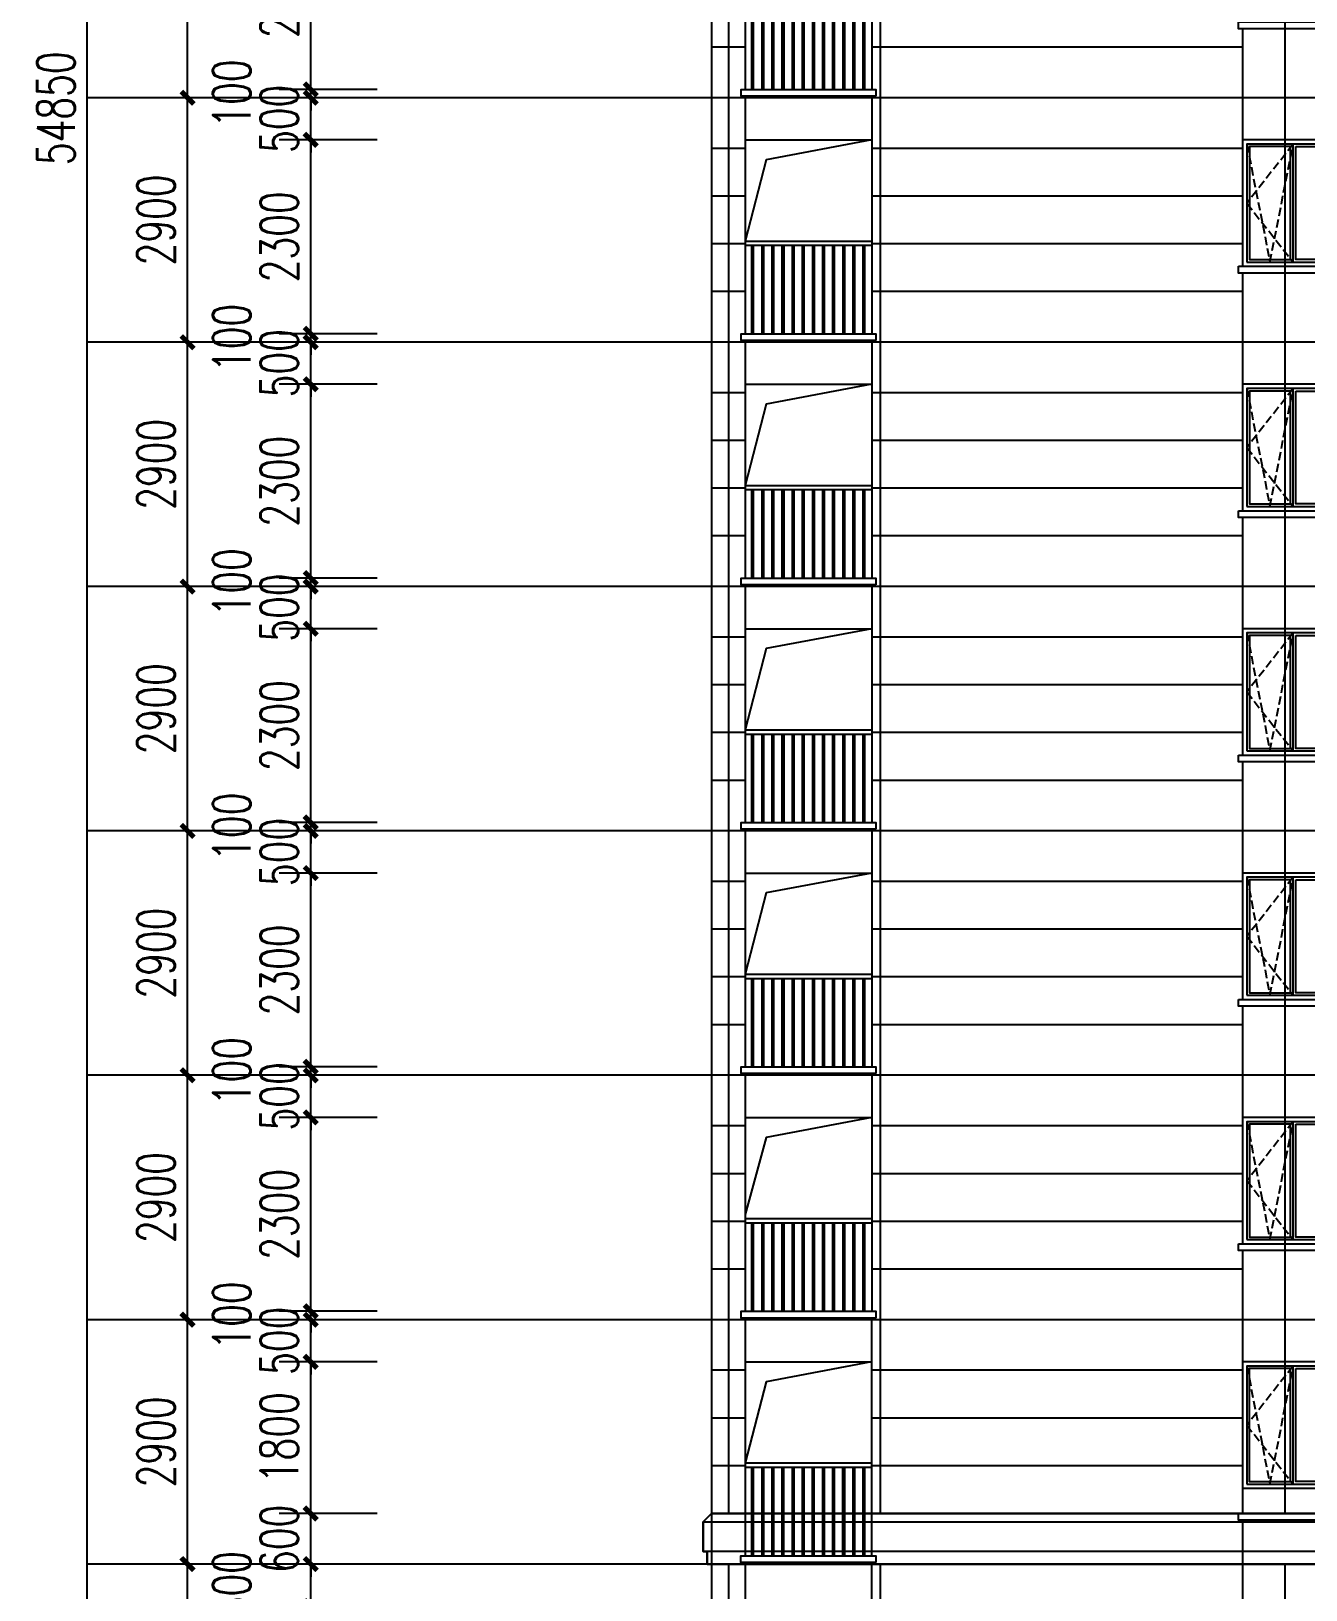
# Model space of a CAD drawing. Extents: x -59851 to 653804, y -249523 to 437614.
# Drawn here: x 414387 to 429507, y 374283 to 392778 of the extents above; entities that cross this region are included whole.
import ezdxf

# ---------------------------------------------------------------- set-up
doc = ezdxf.new("R2010")
doc.units = 0
doc.header["$LTSCALE"] = 1000
doc.header["$MEASUREMENT"] = 0
doc.linetypes.add('DASH', pattern=[0.35, 0.25, -0.1])
for name, color, linetype in [('_TCH_BOUNDARY', 7, 'Continuous'), ('A-材质分割线（横向）', 252, 'Continuous'), ('A-材质分割线（竖向）', 8, 'Continuous'), ('A-注释', 8, 'Continuous'), ('A-洞口', 105, 'Continuous'), ('A-第三道尺寸线', 105, 'Continuous'), ('DOTE', 16, 'Continuous'), ('ELE-0', 142, 'Continuous'), ('ELE-2', 31, 'Continuous'), ('ELE-3', 35, 'Continuous'), ('PUB_DIM', 3, 'Continuous'), ('栏杆', 142, 'Continuous')]:
    doc.layers.add(name, color=color, linetype=linetype)
doc.layers.add('A-area(算半面积)', color=23, linetype='Continuous', plot=False)
doc.styles.add('_TCH_DIM_T3', font='SIMPLEX.shx', dxfattribs={"width": 0.705882, "bigfont": 'GBCBIG.shx'})
doc.dimstyles.new('_TCH_ARCH&&150', dxfattribs={"dimtxt": 446.25, "dimasz": 150, "dimexe": 375, "dimexo": 450, "dimgap": 150, "dimtad": 1, "dimdec": 0, "dimzin": 0, "dimdsep": 46, "dimtxsty": '_TCH_DIM_T3', "dimblk": 'ARCHTICK', "dimcen": 0.09, "dimclrt": 7, "dimazin": 2, "dimtfac": 1, "dimtdec": 0, "dimtix": 1, "dimtmove": 2, "dimatfit": 3, "dimfxl": 0, "dimtolj": 1, "dimtzin": 0, "dimarcsym": 0})

# ---------------------------------------------------------------- blocks, each defined once
blk = doc.blocks.new('jkfdjaskjjk')
at = {"layer": 'A-注释', "linetype": 'DASH', "ltscale": 0.4}
for points in [[(284861, 323147), (284311, 322447), (284861, 321747)], [(284311, 323147), (284586, 321747), (284861, 323147)]]:
    blk.add_lwpolyline(points, dxfattribs=at)
at = {"layer": 'ELE-0'}
blk.add_line((284861, 321747), (284861, 323147), dxfattribs=at)
for points in [[(284261, 321697), (285461, 321697), (285461, 323197), (284261, 323197)], [(284311, 321747), (285411, 321747), (285411, 323147), (284311, 323147)], [(284831, 323117), (284341, 323117), (284341, 321777), (284831, 321777)], [(284891, 323117), (285381, 323117), (285381, 321777), (284891, 321777)]]:
    blk.add_lwpolyline(points, close=True, dxfattribs=at)
blk = doc.blocks.new('18001100')
at = {"layer": '栏杆'}
for p, q in [((176347, 394304), (177847, 394304)), ((176347, 394254), (177847, 394254)), ((176427, 393204), (176427, 394254)), ((176447, 393204), (176447, 394254)), ((176547, 393204), (176547, 394254)), ((176567, 393204), (176567, 394254)), ((176667, 393204), (176667, 394254)), ((176687, 393204), (176687, 394254)), ((176787, 393204), (176787, 394254)), ((176807, 393204), (176807, 394254)), ((176907, 393204), (176907, 394254)), ((176927, 393204), (176927, 394254)), ((177027, 393204), (177027, 394254)), ((177047, 393204), (177047, 394254)), ((177147, 393204), (177147, 394254)), ((177167, 393204), (177167, 394254)), ((177267, 393204), (177267, 394254)), ((177287, 393204), (177287, 394254)), ((177387, 393204), (177387, 394254)), ((177407, 393204), (177407, 394254)), ((177507, 393204), (177507, 394254)), ((177527, 393204), (177527, 394254)), ((177627, 393204), (177627, 394254)), ((177647, 393204), (177647, 394254)), ((177747, 393204), (177747, 394254)), ((177767, 393204), (177767, 394254))]:
    blk.add_line(p, q, dxfattribs=at)
blk = doc.blocks.new('ssdicengdong')
at = {"layer": 'A-材质分割线（横向）'}
for points in [[(276261, 323097), (275861, 323097)], [(282161, 323097), (277761, 323097)], [(276261, 322530), (275861, 322530)], [(282161, 322530), (277761, 322530)], [(276261, 321964), (275861, 321964)], [(282161, 321964), (277761, 321964)], [(276261, 321397), (275861, 321397)], [(282161, 321397), (277761, 321397)], [(276261, 320797), (275861, 320797)], [(282161, 320797), (277761, 320797)]]:
    blk.add_lwpolyline(points, dxfattribs=at)
at = {"layer": 'A-材质分割线（竖向）'}
for points in [[(282161, 323697), (282161, 321697)], [(282161, 321617), (282161, 320797)]]:
    blk.add_lwpolyline(points, dxfattribs=at)
at = {"layer": 'A-洞口'}
blk.add_lwpolyline([(277761, 323197), (276511, 322961), (276261, 321997)], dxfattribs=at)
at = {"layer": 'ELE-2'}
for points in [[(275861, 323697), (275861, 320797)], [(276261, 323697), (276261, 320897)], [(277761, 323697), (277761, 320897)], [(276261, 320817), (276261, 320797)], [(277761, 320817), (277761, 320797)]]:
    blk.add_lwpolyline(points, dxfattribs=at)
at = {"layer": 'ELE-3'}
for points in [[(276261, 323197), (277761, 323197)], [(282111, 321697), (283411, 321697), (283411, 321617), (282111, 321617), (282111, 321697)], [(277811, 320817), (276211, 320817), (276211, 320897), (277811, 320897), (277811, 320817)]]:
    blk.add_lwpolyline(points, dxfattribs=at)
blk.add_blockref('18001100', (99914, -72307))
at = {"layer": 'ELE-0'}
blk.add_blockref('jkfdjaskjjk', (-2100, 0), dxfattribs=at)
blk = doc.blocks.new('4nanxianjiao')
blk.add_wipeout([(297561, 324297), (275861, 324297), (275761, 324197), (275761, 323847), (275811, 323847), (275811, 323697), (297611, 323697), (297611, 323847), (297661, 323847), (297661, 324197)])
at = {"layer": '_TCH_BOUNDARY'}
blk.add_lwpolyline([(297561, 324297), (275861, 324297), (275761, 324197), (275761, 323847), (275811, 323847), (275811, 323697), (297611, 323697), (297611, 323847), (297661, 323847), (297661, 324197)], close=True, dxfattribs=at)
at = {"layer": 'ELE-2'}
for points in [[(296961, 324297), (297061, 324197), (297061, 323847), (297011, 323847), (297011, 323697), (275811, 323697), (275811, 323847), (275761, 323847), (275761, 324197), (275861, 324297), (296961, 324297)], [(275761, 324197), (297061, 324197)], [(297011, 323847), (275811, 323847)]]:
    blk.add_lwpolyline(points, dxfattribs=at)
blk = doc.blocks.new('5nan0406')
at = {"layer": 'A-材质分割线（横向）'}
for points in [[(276261, 328897), (275861, 328897)], [(282161, 328897), (277761, 328897)], [(276261, 328330), (275861, 328330)], [(282161, 328330), (277761, 328330)], [(276261, 327764), (275861, 327764)], [(282161, 327764), (277761, 327764)], [(276261, 327197), (275861, 327197)], [(282161, 327197), (277761, 327197)], [(276261, 326597), (275861, 326597)], [(282161, 326597), (277761, 326597)]]:
    blk.add_lwpolyline(points, dxfattribs=at)
at = {"layer": 'A-材质分割线（竖向）'}
for points in [[(282161, 329497), (282161, 327497)], [(282161, 327417), (282161, 326597)]]:
    blk.add_lwpolyline(points, dxfattribs=at)
at = {"layer": 'A-洞口'}
blk.add_lwpolyline([(277761, 328997), (276511, 328761), (276261, 327847)], dxfattribs=at)
at = {"layer": 'ELE-2'}
for points in [[(275861, 329497), (275861, 326597)], [(276261, 329497), (276261, 326697)], [(277761, 329497), (277761, 326697)], [(276261, 326617), (276261, 326597)], [(277761, 326617), (277761, 326597)]]:
    blk.add_lwpolyline(points, dxfattribs=at)
at = {"layer": 'ELE-3'}
for points in [[(276261, 328997), (277761, 328997)], [(282111, 327497), (283411, 327497), (283411, 327417), (282111, 327417), (282111, 327497)], [(277811, 326617), (276211, 326617), (276211, 326697), (277811, 326697), (277811, 326617)]]:
    blk.add_lwpolyline(points, dxfattribs=at)
blk.add_blockref('18001100', (99914, -66507))
at = {"layer": 'ELE-0'}
blk.add_blockref('jkfdjaskjjk', (-2100, 5800), dxfattribs=at)
blk = doc.blocks.new('ttrayg')
at = {"layer": 'A-材质分割线（横向）'}
for points in [[(198686, 281353), (198286, 281353)], [(204586, 281353), (200186, 281353)], [(198686, 280786), (198286, 280786)], [(204586, 280786), (200186, 280786)], [(198686, 280220), (198286, 280220)], [(204586, 280220), (200186, 280220)], [(198686, 279653), (198286, 279653)], [(204586, 279653), (200186, 279653)], [(198686, 279053), (198286, 279053)], [(204586, 279053), (200186, 279053)]]:
    blk.add_lwpolyline(points, dxfattribs=at)
at = {"layer": 'A-材质分割线（竖向）'}
for points in [[(204586, 281953), (204586, 279653)], [(204586, 279573), (204586, 279053)]]:
    blk.add_lwpolyline(points, dxfattribs=at)
at = {"layer": 'A-洞口'}
blk.add_lwpolyline([(200186, 281453), (198936, 281217), (198686, 280253)], dxfattribs=at)
at = {"layer": 'ELE-2'}
for points in [[(198286, 281953), (198286, 279053)], [(198686, 281953), (198686, 279153)], [(200186, 281953), (200186, 279153)], [(198686, 279073), (198686, 279053)], [(200186, 279073), (200186, 279053)]]:
    blk.add_lwpolyline(points, dxfattribs=at)
at = {"layer": 'ELE-3'}
for points in [[(198686, 281453), (200186, 281453)], [(204536, 279653), (205836, 279653), (205836, 279573), (204536, 279573), (204536, 279653)], [(200236, 279073), (198636, 279073), (198636, 279153), (200236, 279153), (200236, 279073)]]:
    blk.add_lwpolyline(points, dxfattribs=at)
blk.add_blockref('18001100', (22339, -114051))
at = {"layer": 'ELE-0'}
blk.add_blockref('jkfdjaskjjk', (-79675, -41744), dxfattribs=at)
blk = doc.blocks.new('33xj0505')
at = {"layer": 'A-材质分割线（竖向）'}
blk.add_lwpolyline([(204586, 273083), (204586, 271083)], dxfattribs=at)
at = {"layer": 'ELE-2'}
for points in [[(198286, 273083), (198286, 270183)], [(198686, 273083), (198686, 270283)], [(200186, 273083), (200186, 270283)]]:
    blk.add_lwpolyline(points, dxfattribs=at)
blk = doc.blocks.new('_ArchTick')
at = {"color": 0, "linetype": 'ByBlock', "const_width": 0.4}
blk.add_lwpolyline([(-0.5, -0.5), (0.5, 0.5)], dxfattribs=at)
blk = doc.blocks.new('*D4037')
at = {"layer": 'Defpoints', "color": 0, "transparency": 16777216}
for p in [(415053, 419288), (416652, 419288), (416652, 364438)]:
    blk.add_point(p, dxfattribs=at)
at = {"layer": 'PUB_DIM', "color": 0, "lineweight": -2, "transparency": 16777216}
for p, q in [((416202, 419288), (414678, 419288)), ((415053, 364438), (415053, 419288)), ((416202, 364438), (414678, 364438))]:
    blk.add_line(p, q, dxfattribs=at)
at = {"layer": 'PUB_DIM', "color": 0, "lineweight": -2, "transparency": 16777216, "xscale": 150, "yscale": 150, "zscale": 150}
for p, rotation in [((415053, 419288), 90), ((415053, 364438), 270)]:
    blk.add_blockref('_ArchTick', p, dxfattribs=dict(at, rotation=rotation))
at = {"layer": 'PUB_DIM', "color": 7, "transparency": 16777216, "insert": (414680, 391863), "char_height": 446.2, "attachment_point": 5, "rotation": 90, "style": '_TCH_DIM_T3'}
blk.add_mtext('\\A1;54850', dxfattribs=at)
blk = doc.blocks.new('*D4047')
at = {"layer": 'Defpoints', "color": 0, "transparency": 16777216}
for p in [(416242, 394888), (417815, 394888), (417815, 391988)]:
    blk.add_point(p, dxfattribs=at)
at = {"layer": 'PUB_DIM', "color": 0, "lineweight": -2, "transparency": 16777216}
for p, q in [((417365, 394888), (415867, 394888)), ((416242, 391988), (416242, 394888)), ((417365, 391988), (415867, 391988))]:
    blk.add_line(p, q, dxfattribs=at)
at = {"layer": 'PUB_DIM', "color": 0, "lineweight": -2, "transparency": 16777216, "xscale": 150, "yscale": 150, "zscale": 150}
for p, rotation in [((416242, 394888), 90), ((416242, 391988), 270)]:
    blk.add_blockref('_ArchTick', p, dxfattribs=dict(at, rotation=rotation))
at = {"layer": 'PUB_DIM', "color": 7, "transparency": 16777216, "insert": (415869, 393438), "char_height": 446.2, "attachment_point": 5, "rotation": 90, "style": '_TCH_DIM_T3'}
blk.add_mtext('\\A1;2900', dxfattribs=at)
blk = doc.blocks.new('*D4048')
at = {"layer": 'Defpoints', "color": 0, "transparency": 16777216}
for p in [(416242, 391988), (417815, 391988), (417815, 389088)]:
    blk.add_point(p, dxfattribs=at)
at = {"layer": 'PUB_DIM', "color": 0, "lineweight": -2, "transparency": 16777216}
for p, q in [((417365, 391988), (415867, 391988)), ((416242, 389088), (416242, 391988)), ((417365, 389088), (415867, 389088))]:
    blk.add_line(p, q, dxfattribs=at)
at = {"layer": 'PUB_DIM', "color": 0, "lineweight": -2, "transparency": 16777216, "xscale": 150, "yscale": 150, "zscale": 150}
for p, rotation in [((416242, 391988), 90), ((416242, 389088), 270)]:
    blk.add_blockref('_ArchTick', p, dxfattribs=dict(at, rotation=rotation))
at = {"layer": 'PUB_DIM', "color": 7, "transparency": 16777216, "insert": (415869, 390538), "char_height": 446.2, "attachment_point": 5, "rotation": 90, "style": '_TCH_DIM_T3'}
blk.add_mtext('\\A1;2900', dxfattribs=at)
blk = doc.blocks.new('*D4049')
at = {"layer": 'Defpoints', "color": 0, "transparency": 16777216}
for p in [(416242, 389088), (417815, 389088), (417815, 386188)]:
    blk.add_point(p, dxfattribs=at)
at = {"layer": 'PUB_DIM', "color": 0, "lineweight": -2, "transparency": 16777216}
for p, q in [((417365, 389088), (415867, 389088)), ((416242, 386188), (416242, 389088)), ((417365, 386188), (415867, 386188))]:
    blk.add_line(p, q, dxfattribs=at)
at = {"layer": 'PUB_DIM', "color": 0, "lineweight": -2, "transparency": 16777216, "xscale": 150, "yscale": 150, "zscale": 150}
for p, rotation in [((416242, 389088), 90), ((416242, 386188), 270)]:
    blk.add_blockref('_ArchTick', p, dxfattribs=dict(at, rotation=rotation))
at = {"layer": 'PUB_DIM', "color": 7, "transparency": 16777216, "insert": (415869, 387638), "char_height": 446.2, "attachment_point": 5, "rotation": 90, "style": '_TCH_DIM_T3'}
blk.add_mtext('\\A1;2900', dxfattribs=at)
blk = doc.blocks.new('*D4050')
at = {"layer": 'Defpoints', "color": 0, "transparency": 16777216}
for p in [(416242, 386188), (417815, 386188), (417815, 383288)]:
    blk.add_point(p, dxfattribs=at)
at = {"layer": 'PUB_DIM', "color": 0, "lineweight": -2, "transparency": 16777216}
for p, q in [((417365, 386188), (415867, 386188)), ((416242, 383288), (416242, 386188)), ((417365, 383288), (415867, 383288))]:
    blk.add_line(p, q, dxfattribs=at)
at = {"layer": 'PUB_DIM', "color": 0, "lineweight": -2, "transparency": 16777216, "xscale": 150, "yscale": 150, "zscale": 150}
for p, rotation in [((416242, 386188), 90), ((416242, 383288), 270)]:
    blk.add_blockref('_ArchTick', p, dxfattribs=dict(at, rotation=rotation))
at = {"layer": 'PUB_DIM', "color": 7, "transparency": 16777216, "insert": (415869, 384738), "char_height": 446.2, "attachment_point": 5, "rotation": 90, "style": '_TCH_DIM_T3'}
blk.add_mtext('\\A1;2900', dxfattribs=at)
blk = doc.blocks.new('*D4051')
at = {"layer": 'Defpoints', "color": 0, "transparency": 16777216}
for p in [(416242, 383288), (417815, 383288), (417815, 380388)]:
    blk.add_point(p, dxfattribs=at)
at = {"layer": 'PUB_DIM', "color": 0, "lineweight": -2, "transparency": 16777216}
for p, q in [((417365, 383288), (415867, 383288)), ((416242, 380388), (416242, 383288)), ((417365, 380388), (415867, 380388))]:
    blk.add_line(p, q, dxfattribs=at)
at = {"layer": 'PUB_DIM', "color": 0, "lineweight": -2, "transparency": 16777216, "xscale": 150, "yscale": 150, "zscale": 150}
for p, rotation in [((416242, 383288), 90), ((416242, 380388), 270)]:
    blk.add_blockref('_ArchTick', p, dxfattribs=dict(at, rotation=rotation))
at = {"layer": 'PUB_DIM', "color": 7, "transparency": 16777216, "insert": (415869, 381838), "char_height": 446.2, "attachment_point": 5, "rotation": 90, "style": '_TCH_DIM_T3'}
blk.add_mtext('\\A1;2900', dxfattribs=at)
blk = doc.blocks.new('*D4052')
at = {"layer": 'Defpoints', "color": 0, "transparency": 16777216}
for p in [(416242, 380388), (417815, 380388), (417815, 377488)]:
    blk.add_point(p, dxfattribs=at)
at = {"layer": 'PUB_DIM', "color": 0, "lineweight": -2, "transparency": 16777216}
for p, q in [((417365, 380388), (415867, 380388)), ((416242, 377488), (416242, 380388)), ((417365, 377488), (415867, 377488))]:
    blk.add_line(p, q, dxfattribs=at)
at = {"layer": 'PUB_DIM', "color": 0, "lineweight": -2, "transparency": 16777216, "xscale": 150, "yscale": 150, "zscale": 150}
for p, rotation in [((416242, 380388), 90), ((416242, 377488), 270)]:
    blk.add_blockref('_ArchTick', p, dxfattribs=dict(at, rotation=rotation))
at = {"layer": 'PUB_DIM', "color": 7, "transparency": 16777216, "insert": (415869, 378938), "char_height": 446.2, "attachment_point": 5, "rotation": 90, "style": '_TCH_DIM_T3'}
blk.add_mtext('\\A1;2900', dxfattribs=at)
blk = doc.blocks.new('*D4053')
at = {"layer": 'Defpoints', "color": 0, "transparency": 16777216}
for p in [(416242, 377488), (417815, 377488), (417815, 374588)]:
    blk.add_point(p, dxfattribs=at)
at = {"layer": 'PUB_DIM', "color": 0, "lineweight": -2, "transparency": 16777216}
for p, q in [((417365, 377488), (415867, 377488)), ((416242, 374588), (416242, 377488)), ((417365, 374588), (415867, 374588))]:
    blk.add_line(p, q, dxfattribs=at)
at = {"layer": 'PUB_DIM', "color": 0, "lineweight": -2, "transparency": 16777216, "xscale": 150, "yscale": 150, "zscale": 150}
for p, rotation in [((416242, 377488), 90), ((416242, 374588), 270)]:
    blk.add_blockref('_ArchTick', p, dxfattribs=dict(at, rotation=rotation))
at = {"layer": 'PUB_DIM', "color": 7, "transparency": 16777216, "insert": (415869, 376038), "char_height": 446.2, "attachment_point": 5, "rotation": 90, "style": '_TCH_DIM_T3'}
blk.add_mtext('\\A1;2900', dxfattribs=at)
blk = doc.blocks.new('*D4054')
at = {"layer": 'Defpoints', "color": 0, "transparency": 16777216}
for p in [(416242, 374588), (417815, 374588), (417815, 371688)]:
    blk.add_point(p, dxfattribs=at)
at = {"layer": 'PUB_DIM', "color": 0, "lineweight": -2, "transparency": 16777216}
for p, q in [((417365, 374588), (415867, 374588)), ((416242, 371688), (416242, 374588)), ((417365, 371688), (415867, 371688))]:
    blk.add_line(p, q, dxfattribs=at)
at = {"layer": 'PUB_DIM', "color": 0, "lineweight": -2, "transparency": 16777216, "xscale": 150, "yscale": 150, "zscale": 150}
for p, rotation in [((416242, 374588), 90), ((416242, 371688), 270)]:
    blk.add_blockref('_ArchTick', p, dxfattribs=dict(at, rotation=rotation))
at = {"layer": 'PUB_DIM', "color": 7, "transparency": 16777216, "insert": (415869, 373138), "char_height": 446.2, "attachment_point": 5, "rotation": 90, "style": '_TCH_DIM_T3'}
blk.add_mtext('\\A1;2900', dxfattribs=at)
blk = doc.blocks.new('*D4065')
at = {"layer": 'A-第三道尺寸线', "color": 0, "lineweight": -2, "transparency": 16777216}
for p, q in [((418492, 374588), (417328, 374588)), ((417703, 374088), (417703, 374588)), ((418492, 374088), (417328, 374088))]:
    blk.add_line(p, q, dxfattribs=at)
at = {"layer": 'Defpoints', "color": 0, "transparency": 16777216}
for p in [(417703, 374588), (418942, 374588), (418942, 374088)]:
    blk.add_point(p, dxfattribs=at)
at = {"layer": 'A-第三道尺寸线', "color": 0, "lineweight": -2, "transparency": 16777216, "xscale": 150, "yscale": 150, "zscale": 150}
for p, rotation in [((417703, 374588), 90), ((417703, 374088), 270)]:
    blk.add_blockref('_ArchTick', p, dxfattribs=dict(at, rotation=rotation))
at = {"layer": 'A-第三道尺寸线', "color": 7, "transparency": 16777216, "insert": (416766, 374338), "char_height": 446.2, "attachment_point": 5, "rotation": 90, "style": '_TCH_DIM_T3'}
blk.add_mtext('\\A1;500', dxfattribs=at)
blk = doc.blocks.new('*D4066')
at = {"layer": 'A-第三道尺寸线', "color": 0, "lineweight": -2, "transparency": 16777216}
for p, q in [((417703, 375188), (417703, 375338)), ((418492, 375188), (417328, 375188)), ((417703, 374588), (417703, 375188)), ((418492, 374588), (417328, 374588)), ((417703, 374588), (417703, 374438))]:
    blk.add_line(p, q, dxfattribs=at)
at = {"layer": 'Defpoints', "color": 0, "transparency": 16777216}
for p in [(417703, 375188), (418942, 375188), (418942, 374588)]:
    blk.add_point(p, dxfattribs=at)
at = {"layer": 'A-第三道尺寸线', "color": 0, "lineweight": -2, "transparency": 16777216, "xscale": 150, "yscale": 150, "zscale": 150}
for p, rotation in [((417703, 375188), 270), ((417703, 374588), 90)]:
    blk.add_blockref('_ArchTick', p, dxfattribs=dict(at, rotation=rotation))
at = {"layer": 'A-第三道尺寸线', "color": 7, "transparency": 16777216, "insert": (417330, 374888), "char_height": 446.2, "attachment_point": 5, "rotation": 90, "style": '_TCH_DIM_T3'}
blk.add_mtext('\\A1;600', dxfattribs=at)
blk = doc.blocks.new('*D4067')
at = {"layer": 'A-第三道尺寸线', "color": 0, "lineweight": -2, "transparency": 16777216}
for p, q in [((418492, 376988), (417328, 376988)), ((417703, 375188), (417703, 376988)), ((418492, 375188), (417328, 375188))]:
    blk.add_line(p, q, dxfattribs=at)
at = {"layer": 'Defpoints', "color": 0, "transparency": 16777216}
for p in [(417703, 376988), (418942, 376988), (418942, 375188)]:
    blk.add_point(p, dxfattribs=at)
at = {"layer": 'A-第三道尺寸线', "color": 0, "lineweight": -2, "transparency": 16777216, "xscale": 150, "yscale": 150, "zscale": 150}
for p, rotation in [((417703, 376988), 90), ((417703, 375188), 270)]:
    blk.add_blockref('_ArchTick', p, dxfattribs=dict(at, rotation=rotation))
at = {"layer": 'A-第三道尺寸线', "color": 7, "transparency": 16777216, "insert": (417330, 376088), "char_height": 446.2, "attachment_point": 5, "rotation": 90, "style": '_TCH_DIM_T3'}
blk.add_mtext('\\A1;1800', dxfattribs=at)
blk = doc.blocks.new('*D4068')
at = {"layer": 'A-第三道尺寸线', "color": 0, "lineweight": -2, "transparency": 16777216}
for p, q in [((417703, 377488), (417703, 377638)), ((418492, 377488), (417328, 377488)), ((417703, 376988), (417703, 377488)), ((418492, 376988), (417328, 376988)), ((417703, 376988), (417703, 376838))]:
    blk.add_line(p, q, dxfattribs=at)
at = {"layer": 'Defpoints', "color": 0, "transparency": 16777216}
for p in [(417703, 377488), (418942, 377488), (418942, 376988)]:
    blk.add_point(p, dxfattribs=at)
at = {"layer": 'A-第三道尺寸线', "color": 0, "lineweight": -2, "transparency": 16777216, "xscale": 150, "yscale": 150, "zscale": 150}
for p, rotation in [((417703, 377488), 270), ((417703, 376988), 90)]:
    blk.add_blockref('_ArchTick', p, dxfattribs=dict(at, rotation=rotation))
at = {"layer": 'A-第三道尺寸线', "color": 7, "transparency": 16777216, "insert": (417330, 377238), "char_height": 446.2, "attachment_point": 5, "rotation": 90, "style": '_TCH_DIM_T3'}
blk.add_mtext('\\A1;500', dxfattribs=at)
blk = doc.blocks.new('*D4069')
at = {"layer": 'A-第三道尺寸线', "color": 0, "lineweight": -2, "transparency": 16777216}
for p, q in [((417703, 377588), (417703, 377738)), ((418492, 377588), (417328, 377588)), ((417703, 377488), (417703, 377588)), ((418492, 377488), (417328, 377488)), ((417703, 377488), (417703, 377338))]:
    blk.add_line(p, q, dxfattribs=at)
at = {"layer": 'Defpoints', "color": 0, "transparency": 16777216}
for p in [(417703, 377588), (418942, 377588), (418942, 377488)]:
    blk.add_point(p, dxfattribs=at)
at = {"layer": 'A-第三道尺寸线', "color": 0, "lineweight": -2, "transparency": 16777216, "xscale": 150, "yscale": 150, "zscale": 150}
for p, rotation in [((417703, 377588), 270), ((417703, 377488), 90)]:
    blk.add_blockref('_ArchTick', p, dxfattribs=dict(at, rotation=rotation))
at = {"layer": 'A-第三道尺寸线', "color": 7, "transparency": 16777216, "insert": (416766, 377538), "char_height": 446.2, "attachment_point": 5, "rotation": 90, "style": '_TCH_DIM_T3'}
blk.add_mtext('\\A1;100', dxfattribs=at)
blk = doc.blocks.new('*D4070')
at = {"layer": 'A-第三道尺寸线', "color": 0, "lineweight": -2, "transparency": 16777216}
for p, q in [((418492, 379888), (417328, 379888)), ((417703, 377588), (417703, 379888)), ((418492, 377588), (417328, 377588))]:
    blk.add_line(p, q, dxfattribs=at)
at = {"layer": 'Defpoints', "color": 0, "transparency": 16777216}
for p in [(417703, 379888), (418942, 379888), (418942, 377588)]:
    blk.add_point(p, dxfattribs=at)
at = {"layer": 'A-第三道尺寸线', "color": 0, "lineweight": -2, "transparency": 16777216, "xscale": 150, "yscale": 150, "zscale": 150}
for p, rotation in [((417703, 379888), 90), ((417703, 377588), 270)]:
    blk.add_blockref('_ArchTick', p, dxfattribs=dict(at, rotation=rotation))
at = {"layer": 'A-第三道尺寸线', "color": 7, "transparency": 16777216, "insert": (417330, 378738), "char_height": 446.2, "attachment_point": 5, "rotation": 90, "style": '_TCH_DIM_T3'}
blk.add_mtext('\\A1;2300', dxfattribs=at)
blk = doc.blocks.new('*D4071')
at = {"layer": 'A-第三道尺寸线', "color": 0, "lineweight": -2, "transparency": 16777216}
for p, q in [((417703, 380388), (417703, 380538)), ((418492, 380388), (417328, 380388)), ((417703, 379888), (417703, 380388)), ((418492, 379888), (417328, 379888)), ((417703, 379888), (417703, 379738))]:
    blk.add_line(p, q, dxfattribs=at)
at = {"layer": 'Defpoints', "color": 0, "transparency": 16777216}
for p in [(417703, 380388), (418942, 380388), (418942, 379888)]:
    blk.add_point(p, dxfattribs=at)
at = {"layer": 'A-第三道尺寸线', "color": 0, "lineweight": -2, "transparency": 16777216, "xscale": 150, "yscale": 150, "zscale": 150}
for p, rotation in [((417703, 380388), 270), ((417703, 379888), 90)]:
    blk.add_blockref('_ArchTick', p, dxfattribs=dict(at, rotation=rotation))
at = {"layer": 'A-第三道尺寸线', "color": 7, "transparency": 16777216, "insert": (417330, 380138), "char_height": 446.2, "attachment_point": 5, "rotation": 90, "style": '_TCH_DIM_T3'}
blk.add_mtext('\\A1;500', dxfattribs=at)
blk = doc.blocks.new('*D4072')
at = {"layer": 'A-第三道尺寸线', "color": 0, "lineweight": -2, "transparency": 16777216}
for p, q in [((418492, 380488), (417328, 380488)), ((417703, 380488), (417703, 380638)), ((417703, 380388), (417703, 380488)), ((418492, 380388), (417328, 380388)), ((417703, 380388), (417703, 380238))]:
    blk.add_line(p, q, dxfattribs=at)
at = {"layer": 'Defpoints', "color": 0, "transparency": 16777216}
for p in [(417703, 380488), (418942, 380488), (418942, 380388)]:
    blk.add_point(p, dxfattribs=at)
at = {"layer": 'A-第三道尺寸线', "color": 0, "lineweight": -2, "transparency": 16777216, "xscale": 150, "yscale": 150, "zscale": 150}
for p, rotation in [((417703, 380488), 270), ((417703, 380388), 90)]:
    blk.add_blockref('_ArchTick', p, dxfattribs=dict(at, rotation=rotation))
at = {"layer": 'A-第三道尺寸线', "color": 7, "transparency": 16777216, "insert": (416766, 380438), "char_height": 446.2, "attachment_point": 5, "rotation": 90, "style": '_TCH_DIM_T3'}
blk.add_mtext('\\A1;100', dxfattribs=at)
blk = doc.blocks.new('*D4073')
at = {"layer": 'A-第三道尺寸线', "color": 0, "lineweight": -2, "transparency": 16777216}
for p, q in [((418492, 382788), (417328, 382788)), ((417703, 380488), (417703, 382788)), ((418492, 380488), (417328, 380488))]:
    blk.add_line(p, q, dxfattribs=at)
at = {"layer": 'Defpoints', "color": 0, "transparency": 16777216}
for p in [(417703, 382788), (418942, 382788), (418942, 380488)]:
    blk.add_point(p, dxfattribs=at)
at = {"layer": 'A-第三道尺寸线', "color": 0, "lineweight": -2, "transparency": 16777216, "xscale": 150, "yscale": 150, "zscale": 150}
for p, rotation in [((417703, 382788), 90), ((417703, 380488), 270)]:
    blk.add_blockref('_ArchTick', p, dxfattribs=dict(at, rotation=rotation))
at = {"layer": 'A-第三道尺寸线', "color": 7, "transparency": 16777216, "insert": (417330, 381638), "char_height": 446.2, "attachment_point": 5, "rotation": 90, "style": '_TCH_DIM_T3'}
blk.add_mtext('\\A1;2300', dxfattribs=at)
blk = doc.blocks.new('*D4074')
at = {"layer": 'A-第三道尺寸线', "color": 0, "lineweight": -2, "transparency": 16777216}
for p, q in [((417703, 383288), (417703, 383438)), ((418492, 383288), (417328, 383288)), ((417703, 382788), (417703, 383288)), ((418492, 382788), (417328, 382788)), ((417703, 382788), (417703, 382638))]:
    blk.add_line(p, q, dxfattribs=at)
at = {"layer": 'Defpoints', "color": 0, "transparency": 16777216}
for p in [(417703, 383288), (418942, 383288), (418942, 382788)]:
    blk.add_point(p, dxfattribs=at)
at = {"layer": 'A-第三道尺寸线', "color": 0, "lineweight": -2, "transparency": 16777216, "xscale": 150, "yscale": 150, "zscale": 150}
for p, rotation in [((417703, 383288), 270), ((417703, 382788), 90)]:
    blk.add_blockref('_ArchTick', p, dxfattribs=dict(at, rotation=rotation))
at = {"layer": 'A-第三道尺寸线', "color": 7, "transparency": 16777216, "insert": (417330, 383038), "char_height": 446.2, "attachment_point": 5, "rotation": 90, "style": '_TCH_DIM_T3'}
blk.add_mtext('\\A1;500', dxfattribs=at)
blk = doc.blocks.new('*D4075')
at = {"layer": 'A-第三道尺寸线', "color": 0, "lineweight": -2, "transparency": 16777216}
for p, q in [((417703, 383388), (417703, 383538)), ((418492, 383388), (417328, 383388)), ((418492, 383288), (417328, 383288)), ((417703, 383288), (417703, 383388)), ((417703, 383288), (417703, 383138))]:
    blk.add_line(p, q, dxfattribs=at)
at = {"layer": 'Defpoints', "color": 0, "transparency": 16777216}
for p in [(417703, 383388), (418942, 383388), (418942, 383288)]:
    blk.add_point(p, dxfattribs=at)
at = {"layer": 'A-第三道尺寸线', "color": 0, "lineweight": -2, "transparency": 16777216, "xscale": 150, "yscale": 150, "zscale": 150}
for p, rotation in [((417703, 383388), 270), ((417703, 383288), 90)]:
    blk.add_blockref('_ArchTick', p, dxfattribs=dict(at, rotation=rotation))
at = {"layer": 'A-第三道尺寸线', "color": 7, "transparency": 16777216, "insert": (416766, 383338), "char_height": 446.2, "attachment_point": 5, "rotation": 90, "style": '_TCH_DIM_T3'}
blk.add_mtext('\\A1;100', dxfattribs=at)
blk = doc.blocks.new('*D4076')
at = {"layer": 'A-第三道尺寸线', "color": 0, "lineweight": -2, "transparency": 16777216}
for p, q in [((418492, 385688), (417328, 385688)), ((417703, 383388), (417703, 385688)), ((418492, 383388), (417328, 383388))]:
    blk.add_line(p, q, dxfattribs=at)
at = {"layer": 'Defpoints', "color": 0, "transparency": 16777216}
for p in [(417703, 385688), (418942, 385688), (418942, 383388)]:
    blk.add_point(p, dxfattribs=at)
at = {"layer": 'A-第三道尺寸线', "color": 0, "lineweight": -2, "transparency": 16777216, "xscale": 150, "yscale": 150, "zscale": 150}
for p, rotation in [((417703, 385688), 90), ((417703, 383388), 270)]:
    blk.add_blockref('_ArchTick', p, dxfattribs=dict(at, rotation=rotation))
at = {"layer": 'A-第三道尺寸线', "color": 7, "transparency": 16777216, "insert": (417330, 384538), "char_height": 446.2, "attachment_point": 5, "rotation": 90, "style": '_TCH_DIM_T3'}
blk.add_mtext('\\A1;2300', dxfattribs=at)
blk = doc.blocks.new('*D4077')
at = {"layer": 'A-第三道尺寸线', "color": 0, "lineweight": -2, "transparency": 16777216}
for p, q in [((417703, 386188), (417703, 386338)), ((418492, 386188), (417328, 386188)), ((417703, 385688), (417703, 386188)), ((418492, 385688), (417328, 385688)), ((417703, 385688), (417703, 385538))]:
    blk.add_line(p, q, dxfattribs=at)
at = {"layer": 'Defpoints', "color": 0, "transparency": 16777216}
for p in [(417703, 386188), (418942, 386188), (418942, 385688)]:
    blk.add_point(p, dxfattribs=at)
at = {"layer": 'A-第三道尺寸线', "color": 0, "lineweight": -2, "transparency": 16777216, "xscale": 150, "yscale": 150, "zscale": 150}
for p, rotation in [((417703, 386188), 270), ((417703, 385688), 90)]:
    blk.add_blockref('_ArchTick', p, dxfattribs=dict(at, rotation=rotation))
at = {"layer": 'A-第三道尺寸线', "color": 7, "transparency": 16777216, "insert": (417330, 385938), "char_height": 446.2, "attachment_point": 5, "rotation": 90, "style": '_TCH_DIM_T3'}
blk.add_mtext('\\A1;500', dxfattribs=at)
blk = doc.blocks.new('*D4078')
at = {"layer": 'A-第三道尺寸线', "color": 0, "lineweight": -2, "transparency": 16777216}
for p, q in [((417703, 386288), (417703, 386438)), ((418492, 386288), (417328, 386288)), ((417703, 386188), (417703, 386288)), ((418492, 386188), (417328, 386188)), ((417703, 386188), (417703, 386038))]:
    blk.add_line(p, q, dxfattribs=at)
at = {"layer": 'Defpoints', "color": 0, "transparency": 16777216}
for p in [(417703, 386288), (418942, 386288), (418942, 386188)]:
    blk.add_point(p, dxfattribs=at)
at = {"layer": 'A-第三道尺寸线', "color": 0, "lineweight": -2, "transparency": 16777216, "xscale": 150, "yscale": 150, "zscale": 150}
for p, rotation in [((417703, 386288), 270), ((417703, 386188), 90)]:
    blk.add_blockref('_ArchTick', p, dxfattribs=dict(at, rotation=rotation))
at = {"layer": 'A-第三道尺寸线', "color": 7, "transparency": 16777216, "insert": (416766, 386238), "char_height": 446.2, "attachment_point": 5, "rotation": 90, "style": '_TCH_DIM_T3'}
blk.add_mtext('\\A1;100', dxfattribs=at)
blk = doc.blocks.new('*D4079')
at = {"layer": 'A-第三道尺寸线', "color": 0, "lineweight": -2, "transparency": 16777216}
for p, q in [((418492, 388588), (417328, 388588)), ((417703, 386288), (417703, 388588)), ((418492, 386288), (417328, 386288))]:
    blk.add_line(p, q, dxfattribs=at)
at = {"layer": 'Defpoints', "color": 0, "transparency": 16777216}
for p in [(417703, 388588), (418942, 388588), (418942, 386288)]:
    blk.add_point(p, dxfattribs=at)
at = {"layer": 'A-第三道尺寸线', "color": 0, "lineweight": -2, "transparency": 16777216, "xscale": 150, "yscale": 150, "zscale": 150}
for p, rotation in [((417703, 388588), 90), ((417703, 386288), 270)]:
    blk.add_blockref('_ArchTick', p, dxfattribs=dict(at, rotation=rotation))
at = {"layer": 'A-第三道尺寸线', "color": 7, "transparency": 16777216, "insert": (417330, 387438), "char_height": 446.2, "attachment_point": 5, "rotation": 90, "style": '_TCH_DIM_T3'}
blk.add_mtext('\\A1;2300', dxfattribs=at)
blk = doc.blocks.new('*D4080')
at = {"layer": 'A-第三道尺寸线', "color": 0, "lineweight": -2, "transparency": 16777216}
for p, q in [((417703, 389088), (417703, 389238)), ((418492, 389088), (417328, 389088)), ((417703, 388588), (417703, 389088)), ((418492, 388588), (417328, 388588)), ((417703, 388588), (417703, 388438))]:
    blk.add_line(p, q, dxfattribs=at)
at = {"layer": 'Defpoints', "color": 0, "transparency": 16777216}
for p in [(417703, 389088), (418942, 389088), (418942, 388588)]:
    blk.add_point(p, dxfattribs=at)
at = {"layer": 'A-第三道尺寸线', "color": 0, "lineweight": -2, "transparency": 16777216, "xscale": 150, "yscale": 150, "zscale": 150}
for p, rotation in [((417703, 389088), 270), ((417703, 388588), 90)]:
    blk.add_blockref('_ArchTick', p, dxfattribs=dict(at, rotation=rotation))
at = {"layer": 'A-第三道尺寸线', "color": 7, "transparency": 16777216, "insert": (417330, 388838), "char_height": 446.2, "attachment_point": 5, "rotation": 90, "style": '_TCH_DIM_T3'}
blk.add_mtext('\\A1;500', dxfattribs=at)
blk = doc.blocks.new('*D4081')
at = {"layer": 'A-第三道尺寸线', "color": 0, "lineweight": -2, "transparency": 16777216}
for p, q in [((417703, 389188), (417703, 389338)), ((418492, 389188), (417328, 389188)), ((417703, 389088), (417703, 389188)), ((418492, 389088), (417328, 389088)), ((417703, 389088), (417703, 388938))]:
    blk.add_line(p, q, dxfattribs=at)
at = {"layer": 'Defpoints', "color": 0, "transparency": 16777216}
for p in [(417703, 389188), (418942, 389188), (418942, 389088)]:
    blk.add_point(p, dxfattribs=at)
at = {"layer": 'A-第三道尺寸线', "color": 0, "lineweight": -2, "transparency": 16777216, "xscale": 150, "yscale": 150, "zscale": 150}
for p, rotation in [((417703, 389188), 270), ((417703, 389088), 90)]:
    blk.add_blockref('_ArchTick', p, dxfattribs=dict(at, rotation=rotation))
at = {"layer": 'A-第三道尺寸线', "color": 7, "transparency": 16777216, "insert": (416766, 389138), "char_height": 446.2, "attachment_point": 5, "rotation": 90, "style": '_TCH_DIM_T3'}
blk.add_mtext('\\A1;100', dxfattribs=at)
blk = doc.blocks.new('*D4082')
at = {"layer": 'A-第三道尺寸线', "color": 0, "lineweight": -2, "transparency": 16777216}
for p, q in [((418492, 391488), (417328, 391488)), ((417703, 389188), (417703, 391488)), ((418492, 389188), (417328, 389188))]:
    blk.add_line(p, q, dxfattribs=at)
at = {"layer": 'Defpoints', "color": 0, "transparency": 16777216}
for p in [(417703, 391488), (418942, 391488), (418942, 389188)]:
    blk.add_point(p, dxfattribs=at)
at = {"layer": 'A-第三道尺寸线', "color": 0, "lineweight": -2, "transparency": 16777216, "xscale": 150, "yscale": 150, "zscale": 150}
for p, rotation in [((417703, 391488), 90), ((417703, 389188), 270)]:
    blk.add_blockref('_ArchTick', p, dxfattribs=dict(at, rotation=rotation))
at = {"layer": 'A-第三道尺寸线', "color": 7, "transparency": 16777216, "insert": (417330, 390338), "char_height": 446.2, "attachment_point": 5, "rotation": 90, "style": '_TCH_DIM_T3'}
blk.add_mtext('\\A1;2300', dxfattribs=at)
blk = doc.blocks.new('*D4083')
at = {"layer": 'A-第三道尺寸线', "color": 0, "lineweight": -2, "transparency": 16777216}
for p, q in [((417703, 391988), (417703, 392138)), ((418492, 391988), (417328, 391988)), ((417703, 391488), (417703, 391988)), ((418492, 391488), (417328, 391488)), ((417703, 391488), (417703, 391338))]:
    blk.add_line(p, q, dxfattribs=at)
at = {"layer": 'Defpoints', "color": 0, "transparency": 16777216}
for p in [(417703, 391988), (418942, 391988), (418942, 391488)]:
    blk.add_point(p, dxfattribs=at)
at = {"layer": 'A-第三道尺寸线', "color": 0, "lineweight": -2, "transparency": 16777216, "xscale": 150, "yscale": 150, "zscale": 150}
for p, rotation in [((417703, 391988), 270), ((417703, 391488), 90)]:
    blk.add_blockref('_ArchTick', p, dxfattribs=dict(at, rotation=rotation))
at = {"layer": 'A-第三道尺寸线', "color": 7, "transparency": 16777216, "insert": (417330, 391738), "char_height": 446.2, "attachment_point": 5, "rotation": 90, "style": '_TCH_DIM_T3'}
blk.add_mtext('\\A1;500', dxfattribs=at)
blk = doc.blocks.new('*D4084')
at = {"layer": 'A-第三道尺寸线', "color": 0, "lineweight": -2, "transparency": 16777216}
for p, q in [((417703, 392088), (417703, 392238)), ((418492, 392088), (417328, 392088)), ((418492, 391988), (417328, 391988)), ((417703, 391988), (417703, 392088)), ((417703, 391988), (417703, 391838))]:
    blk.add_line(p, q, dxfattribs=at)
at = {"layer": 'Defpoints', "color": 0, "transparency": 16777216}
for p in [(417703, 392088), (418942, 392088), (418942, 391988)]:
    blk.add_point(p, dxfattribs=at)
at = {"layer": 'A-第三道尺寸线', "color": 0, "lineweight": -2, "transparency": 16777216, "xscale": 150, "yscale": 150, "zscale": 150}
for p, rotation in [((417703, 392088), 270), ((417703, 391988), 90)]:
    blk.add_blockref('_ArchTick', p, dxfattribs=dict(at, rotation=rotation))
at = {"layer": 'A-第三道尺寸线', "color": 7, "transparency": 16777216, "insert": (416766, 392038), "char_height": 446.2, "attachment_point": 5, "rotation": 90, "style": '_TCH_DIM_T3'}
blk.add_mtext('\\A1;100', dxfattribs=at)
blk = doc.blocks.new('*D4085')
at = {"layer": 'A-第三道尺寸线', "color": 0, "lineweight": -2, "transparency": 16777216}
for p, q in [((418492, 394388), (417328, 394388)), ((417703, 392088), (417703, 394388)), ((418492, 392088), (417328, 392088))]:
    blk.add_line(p, q, dxfattribs=at)
at = {"layer": 'Defpoints', "color": 0, "transparency": 16777216}
for p in [(417703, 394388), (418942, 394388), (418942, 392088)]:
    blk.add_point(p, dxfattribs=at)
at = {"layer": 'A-第三道尺寸线', "color": 0, "lineweight": -2, "transparency": 16777216, "xscale": 150, "yscale": 150, "zscale": 150}
for p, rotation in [((417703, 394388), 90), ((417703, 392088), 270)]:
    blk.add_blockref('_ArchTick', p, dxfattribs=dict(at, rotation=rotation))
at = {"layer": 'A-第三道尺寸线', "color": 7, "transparency": 16777216, "insert": (417330, 393238), "char_height": 446.2, "attachment_point": 5, "rotation": 90, "style": '_TCH_DIM_T3'}
blk.add_mtext('\\A1;2300', dxfattribs=at)

msp = doc.modelspace()

# ---------------------------------------------------------------- linework, layer by layer
at = {"layer": 'DOTE'}
for p, q in [((422657.3, 423848.2), (422657.3, 363523.9)), ((424457.3, 423848.2), (424457.3, 363523.9)), ((429257.3, 423848.2), (429257.3, 363523.9)), ((454131.9, 391987.8), (415057.6, 391987.8)), ((454131.9, 389087.8), (415057.6, 389087.8)), ((454131.9, 386187.8), (415057.6, 386187.8)), ((454131.9, 383287.8), (415057.6, 383287.8)), ((454131.9, 380387.8), (415057.6, 380387.8)), ((454131.9, 377487.8), (415057.6, 377487.8)), ((454131.9, 374587.8), (415057.6, 374587.8))]:
    msp.add_line(p, q, dxfattribs=at)

# ---------------------------------------------------------------- block references
for name, p in [('ssdicengdong', (146596.4, 71190.8)), ('ssdicengdong', (146596.4, 68290.8)), ('ssdicengdong', (146596.4, 65390.8)), ('ssdicengdong', (146596.4, 62490.8)), ('ssdicengdong', (146596.4, 59590.8)), ('5nan0406', (146596.4, 50890.8))]:
    msp.add_blockref(name, p)

# ---------------------------------------------------------------- dimensions: what is measured, and where the dimension line sits
at = {"layer": 'A-第三道尺寸线'}
for p1, p2, picture, middle in [((418941.6, 392087.8), (418941.6, 394387.8), '*D4085', (417330.2, 393237.8)), ((418941.6, 391487.8), (418941.6, 391987.8), '*D4083', (417330.2, 391737.8)), ((418941.6, 389187.8), (418941.6, 391487.8), '*D4082', (417330.2, 390337.8)), ((418941.6, 388587.8), (418941.6, 389087.8), '*D4080', (417330.2, 388837.8)), ((418941.6, 386287.8), (418941.6, 388587.8), '*D4079', (417330.2, 387437.8)), ((418941.6, 385687.8), (418941.6, 386187.8), '*D4077', (417330.2, 385937.8)), ((418941.6, 383387.8), (418941.6, 385687.8), '*D4076', (417330.2, 384537.8)), ((418941.6, 382787.8), (418941.6, 383287.8), '*D4074', (417330.2, 383037.8)), ((418941.6, 380487.8), (418941.6, 382787.8), '*D4073', (417330.2, 381637.8)), ((418941.6, 379887.8), (418941.6, 380387.8), '*D4071', (417330.2, 380137.8)), ((418941.6, 377587.8), (418941.6, 379887.8), '*D4070', (417330.2, 378737.8)), ((418941.6, 376987.8), (418941.6, 377487.8), '*D4068', (417330.2, 377237.8)), ((418941.6, 375187.8), (418941.6, 376987.8), '*D4067', (417330.2, 376087.8)), ((418941.6, 374587.8), (418941.6, 375187.8), '*D4066', (417330.2, 374887.8))]:
    dim = msp.add_aligned_dim(p1=p1, p2=p2, distance=1238.3, dimstyle='_TCH_ARCH&&150', dxfattribs=at)
    dim.commit()
    dim.dimension.update_dxf_attribs({"geometry": picture, "text_midpoint": middle})
for base, p1, p2, picture, middle in [((417703.3, 392087.8), (418941.6, 391987.8), (418941.6, 392087.8), '*D4084', (416765.8, 392037.8)), ((417703.3, 389187.8), (418941.6, 389087.8), (418941.6, 389187.8), '*D4081', (416765.8, 389137.8)), ((417703.3, 386287.8), (418941.6, 386187.8), (418941.6, 386287.8), '*D4078', (416765.8, 386237.8)), ((417703.3, 383387.8), (418941.6, 383287.8), (418941.6, 383387.8), '*D4075', (416765.8, 383337.8)), ((417703.3, 380487.8), (418941.6, 380387.8), (418941.6, 380487.8), '*D4072', (416765.8, 380437.8)), ((417703.3, 377587.8), (418941.6, 377487.8), (418941.6, 377587.8), '*D4069', (416765.8, 377537.8)), ((417703.3, 374587.8), (418941.6, 374087.8), (418941.6, 374587.8), '*D4065', (416765.8, 374337.8))]:
    dim = msp.add_linear_dim(base=base, p1=p1, p2=p2, angle=90, dimstyle='_TCH_ARCH&&150', dxfattribs=at)
    dim.commit()
    dim.dimension.update_dxf_attribs({"geometry": picture, "text_midpoint": middle, "dimtype": 161})
at = {"layer": 'PUB_DIM'}
for p1, p2, distance, picture, middle in [((416652, 364437.8), (416652, 419287.8), 1599, '*D4037', (414679.8, 391862.8)), ((417815.5, 391987.8), (417815.5, 394887.8), 1573.3, '*D4047', (415869.1, 393437.8)), ((417815.5, 389087.8), (417815.5, 391987.8), 1573.3, '*D4048', (415869.1, 390537.8)), ((417815.5, 386187.8), (417815.5, 389087.8), 1573.3, '*D4049', (415869.1, 387637.8)), ((417815.5, 383287.8), (417815.5, 386187.8), 1573.3, '*D4050', (415869.1, 384737.8)), ((417815.5, 380387.8), (417815.5, 383287.8), 1573.3, '*D4051', (415869.1, 381837.8)), ((417815.5, 377487.8), (417815.5, 380387.8), 1573.3, '*D4052', (415869.1, 378937.8)), ((417815.5, 374587.8), (417815.5, 377487.8), 1573.3, '*D4053', (415869.1, 376037.8)), ((417815.5, 371687.8), (417815.5, 374587.8), 1573.3, '*D4054', (415869.1, 373137.8))]:
    dim = msp.add_aligned_dim(p1=p1, p2=p2, distance=distance, dimstyle='_TCH_ARCH&&150', dxfattribs=at)
    dim.commit()
    dim.dimension.update_dxf_attribs({"geometry": picture, "text_midpoint": middle})

# ---------------------------------------------------------------- next in the draw order: block references
msp.add_blockref('4nanxianjiao', (146596.4, 50890.8))

# ---------------------------------------------------------------- next in the draw order: block references
at = {"layer": 'A-area(算半面积)'}
for name, p in [('ttrayg', (224171, 95534.8)), ('33xj0505', (224171, 101504.8))]:
    msp.add_blockref(name, p, dxfattribs=at)

doc.saveas('drawing.dxf')
